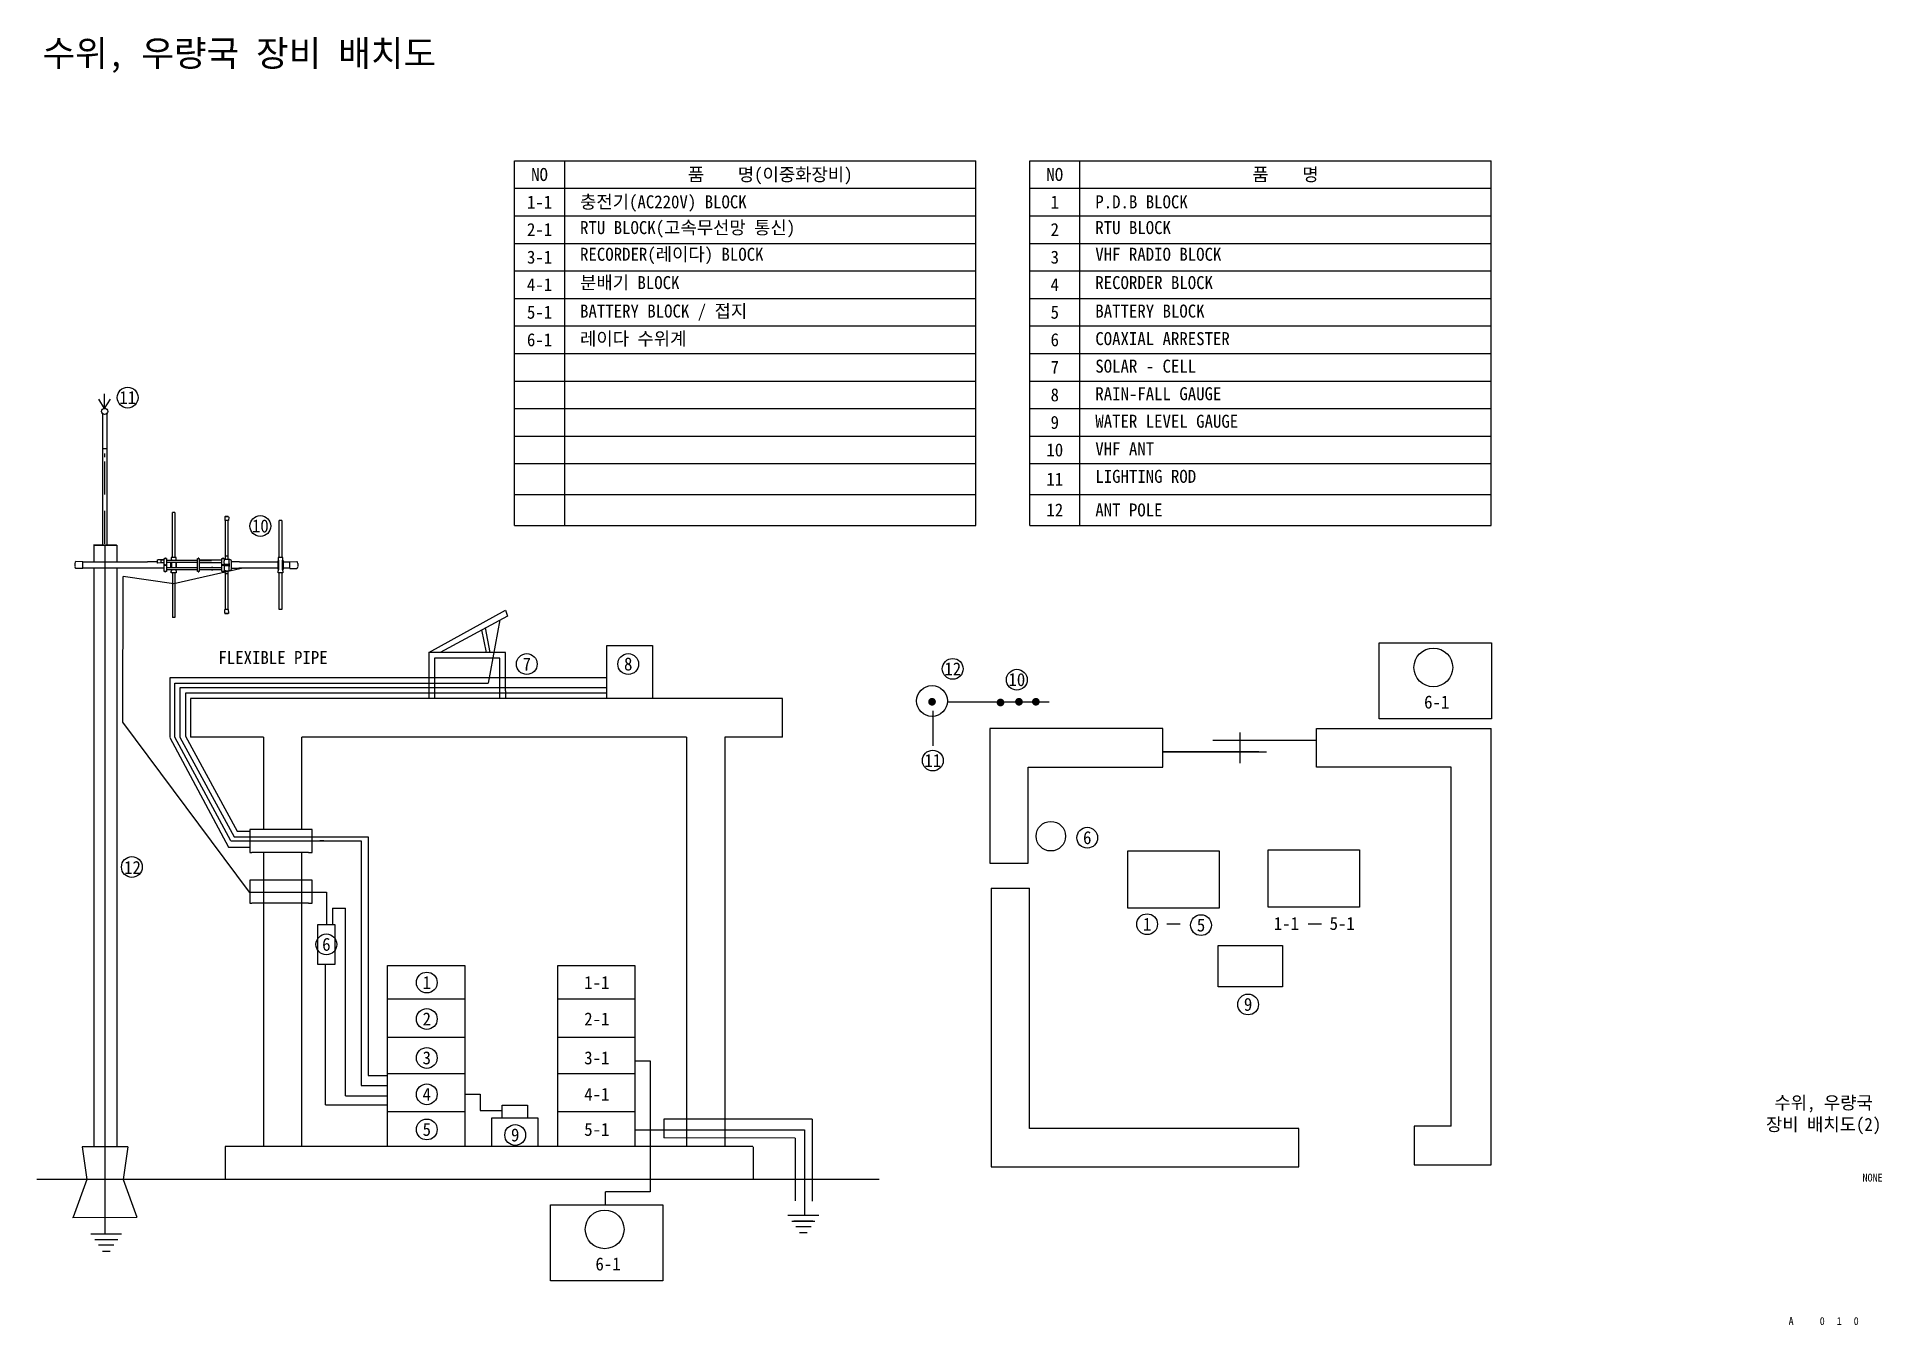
# Model space of a CAD drawing. Header units: millimetres. Extents: x 46 to 401, y 14 to 261.
import ezdxf
from ezdxf.enums import TextEntityAlignment as Align

# ---------------------------------------------------------------- set-up
doc = ezdxf.new("R2010")
doc.units = ezdxf.units.MM
doc.linetypes.add('HIDDEN', pattern=[9.525, 6.35, -3.175])
doc.layers.get('0').update_dxf_attribs({"linetype": 'CONTINUOUS'})
for name, color, linetype in [('cable', 1, 'CONTINUOUS'), ('LINE', 7, 'CONTINUOUS'), ('txt', 7, 'CONTINUOUS')]:
    doc.layers.add(name, color=color, linetype=linetype)
doc.styles.add('style', font='')
doc.styles.add('style1', font='')
doc.styles.get('style').set_extended_font_data('GulimChe')
doc.styles.get('style1').set_extended_font_data('GulimChe')

msp = doc.modelspace()

# ---------------------------------------------------------------- linework, layer by layer
at = {"color": 1}
for p, q in [((161.45, 51.07), (193.93, 51.07)), ((193.93, 51.07), (193.93, 34.62)), ((164.26, 39.14), (155.69, 39.14)), ((155.69, 36.61), (155.69, 39.14))]:
    msp.add_line(p, q, dxfattribs=at)
at = {"color": 0}
for p, q in [((166.88, 53.1), (166.88, 49.5)), ((195.39, 53.11), (195.39, 37.31)), ((192.12, 49.47), (192.12, 37.39)), ((195.54, 33.51), (191.85, 33.51))]:
    msp.add_line(p, q, dxfattribs=at)
for points in [[(304.38, 144.66), (325.96, 144.66), (325.96, 130.04), (304.38, 130.04)], [(145.09, 36.61), (166.66, 36.61), (166.66, 22), (145.09, 22)]]:
    msp.add_lwpolyline(points, close=True, dxfattribs=at)
for centre in [(314.8, 139.95), (155.5, 31.91)]:
    msp.add_circle(centre, 3.72, dxfattribs=at)
at = {"layer": 'cable'}
for p, q in [((59.44, 163.44), (59.44, 31.08)), ((62.84, 157.45), (62.8, 129.45)), ((72.67, 156.05), (62.91, 157.46)), ((85.97, 159.01), (72.67, 156.05)), ((135.35, 149.1), (133.13, 136.9)), ((72.89, 136.9), (133.13, 136.9)), ((72.89, 126.56), (72.89, 136.9)), ((155.92, 136.02), (73.85, 136.02)), ((73.85, 136.02), (73.85, 126.56)), ((62.8, 129.45), (87.16, 96.74)), ((83.61, 106.6), (72.89, 126.56)), ((73.85, 126.56), (84.27, 107.41)), ((83.61, 106.6), (83.98, 106.6)), ((83.98, 106.6), (100.76, 106.6)), ((84.27, 107.41), (110.05, 107.41)), ((99.28, 106.6), (108.72, 106.6)), ((101.5, 106.6), (100.76, 106.6)), ((108.72, 106.6), (108.72, 59.59)), ((110.05, 107.41), (110.05, 61.5)), ((87.16, 96.74), (99.28, 96.74)), ((99.28, 96.74), (102.01, 96.74)), ((102.01, 96.74), (102.01, 90.53)), ((103.16, 93.64), (105.66, 93.64)), ((103.16, 93.64), (103.16, 90.53)), ((105.66, 57.56), (105.66, 93.64)), ((101.83, 55.87), (101.83, 82.84)), ((161.27, 64.34), (164.26, 64.34)), ((164.26, 64.34), (164.26, 39.14)), ((110.05, 61.5), (113.78, 61.5)), ((105.66, 57.56), (113.78, 57.56)), ((108.72, 59.59), (113.78, 59.59)), ((128.59, 57.88), (131.57, 57.88)), ((131.57, 57.88), (131.57, 54.77)), ((101.83, 55.87), (113.78, 55.87)), ((131.57, 54.77), (135.8, 54.77)), ((131.57, 54.77), (131.57, 54.77)), ((164.26, 54.77), (164.26, 54.77))]:
    msp.add_line(p, q, dxfattribs=at)
at = {"layer": 'LINE'}
for p, q in [((138.16, 167.26), (138.16, 237.38)), ((138.16, 237.38), (226.84, 237.38)), ((147.81, 167.26), (147.81, 237.38)), ((226.84, 167.26), (226.84, 237.38)), ((237.21, 167.26), (237.21, 237.38)), ((237.21, 237.38), (325.89, 237.38)), ((246.86, 167.26), (246.86, 237.38)), ((325.89, 167.26), (325.89, 237.38)), ((138.16, 232.08), (226.84, 232.08)), ((237.21, 232.08), (325.89, 232.08)), ((138.16, 226.79), (226.84, 226.79)), ((237.21, 226.79), (325.89, 226.79)), ((138.16, 221.49), (226.84, 221.49)), ((237.21, 221.49), (325.89, 221.49)), ((138.16, 216.2), (226.84, 216.2)), ((237.21, 216.2), (325.89, 216.2)), ((138.16, 210.9), (226.84, 210.9)), ((237.21, 210.9), (325.89, 210.9)), ((138.16, 205.6), (226.84, 205.6)), ((237.21, 205.6), (325.89, 205.6)), ((138.16, 200.31), (226.84, 200.31)), ((237.21, 200.31), (325.89, 200.31)), ((138.16, 195.01), (226.84, 195.01)), ((237.21, 195.01), (325.89, 195.01)), ((138.16, 189.72), (226.84, 189.72)), ((237.21, 189.72), (325.89, 189.72)), ((138.16, 184.42), (226.84, 184.42)), ((237.21, 184.42), (325.89, 184.42)), ((138.16, 179.13), (226.84, 179.13)), ((237.21, 179.13), (325.89, 179.13)), ((138.16, 173.2), (226.84, 173.2)), ((237.21, 173.2), (325.89, 173.2)), ((138.16, 167.26), (226.84, 167.26)), ((237.21, 167.26), (325.89, 167.26)), ((155.92, 144.2), (164.68, 144.2)), ((155.92, 133.95), (155.92, 144.2)), ((164.68, 144.2), (164.68, 133.95)), ((113.78, 47.82), (113.78, 82.67)), ((113.78, 82.67), (128.59, 82.67)), ((128.59, 82.67), (128.59, 47.82)), ((146.47, 47.82), (146.47, 82.67)), ((146.47, 82.67), (161.27, 82.67)), ((161.27, 82.67), (161.27, 47.82)), ((113.84, 76.21), (128.59, 76.21)), ((146.52, 76.21), (161.27, 76.21)), ((113.84, 68.89), (128.59, 68.89)), ((146.52, 68.89), (161.27, 68.89)), ((113.84, 61.89), (128.59, 61.89)), ((146.52, 61.89), (161.27, 61.89)), ((113.84, 54.57), (128.59, 54.57)), ((135.8, 54.58), (135.8, 54.58)), ((135.8, 54.58), (135.8, 54.58)), ((135.8, 54.58), (135.8, 54.58)), ((135.8, 54.58), (135.8, 54.58)), ((135.8, 54.58), (135.8, 54.58)), ((146.52, 54.57), (161.27, 54.57)), ((195.39, 53.11), (166.88, 53.1)), ((55.06, 47.8), (55.93, 41.48)), ((55.07, 47.82), (63.82, 47.82)), ((63.82, 47.8), (62.94, 41.48)), ((192.12, 49.47), (166.88, 49.5)), ((55.93, 41.48), (53.31, 34.23)), ((62.94, 41.48), (65.57, 34.23)), ((53.18, 34.22), (65.57, 34.23))]:
    msp.add_line(p, q, dxfattribs=at)
at = {"layer": 'LINE', "linetype": 'Continuous'}
for p, q in [((59.36, 189.76), (59.36, 192.57)), ((59.36, 189.76), (58.25, 191.53)), ((58.99, 188.72), (58.99, 163.52)), ((59.36, 189.76), (60.47, 191.53)), ((59.81, 188.72), (59.81, 163.52)), ((58.99, 182.07), (59.81, 182.07)), ((59.36, 181.11), (59.36, 180.37)), ((72.89, 169.75), (72.42, 169.75)), ((72.42, 161.12), (72.42, 169.75)), ((72.89, 169.75), (72.89, 161.12)), ((82.46, 168.87), (82.51, 168.19)), ((83.17, 168.19), (82.51, 168.19)), ((82.53, 168.97), (83.15, 168.97)), ((83.15, 168.97), (82.53, 168.97)), ((82.53, 168.19), (82.53, 161.12)), ((83.15, 161.12), (83.15, 168.19)), ((83.22, 168.87), (83.17, 168.19)), ((93.42, 168.19), (92.95, 168.19)), ((92.95, 161.12), (92.95, 168.19)), ((93.42, 168.19), (93.42, 161.12)), ((57.22, 163.52), (61.65, 163.52)), ((57.29, 163.44), (61.73, 163.44)), ((57.29, 163.44), (57.29, 160.26)), ((61.73, 163.44), (61.73, 160.26)), ((53.64, 159.95), (53.64, 159.33)), ((55.2, 160.28), (53.84, 160.33)), ((55.2, 160.26), (55.2, 160.28)), ((55.2, 160.26), (55.2, 160.28)), ((55.2, 160.26), (67.6, 160.26)), ((55.2, 159.02), (55.2, 160.26)), ((69.47, 160.26), (67.6, 160.26)), ((69.47, 160.5), (69.47, 160.25)), ((69.47, 160.18), (69.47, 160.26)), ((70.17, 160.63), (69.57, 160.65)), ((70.17, 160.05), (69.57, 160.03)), ((70.17, 160.61), (70.17, 160.63)), ((70.17, 160.61), (70.17, 160.14)), ((70.17, 160.61), (70.79, 160.61)), ((70.79, 160.61), (70.17, 160.61)), ((70.17, 160.14), (70.17, 160.07)), ((70.79, 160.07), (70.17, 160.07)), ((70.17, 160.07), (70.17, 160.05)), ((70.79, 160.11), (70.79, 160.88)), ((70.79, 160.88), (71.1, 160.88)), ((70.79, 159.17), (70.79, 160.11)), ((71.25, 160.88), (71.1, 160.88)), ((71.25, 160.88), (71.25, 158.39)), ((71.25, 160.57), (77.24, 160.57)), ((77.24, 160.11), (71.25, 160.11)), ((72.11, 159.17), (72.11, 160.11)), ((73.12, 161.12), (72.19, 161.12)), ((72.19, 161.12), (72.19, 160.73)), ((72.19, 160.73), (72.27, 160.73)), ((72.27, 160.57), (72.27, 160.73)), ((72.27, 159.17), (72.27, 160.11)), ((73.04, 160.73), (73.12, 160.73)), ((73.04, 160.73), (73.04, 160.57)), ((73.04, 160.11), (73.04, 159.17)), ((73.12, 160.73), (73.12, 161.12)), ((73.2, 159.17), (73.2, 160.11)), ((77.24, 160.88), (77.55, 160.88)), ((77.24, 158.39), (77.24, 160.88)), ((77.55, 160.88), (77.55, 158.71)), ((81.91, 160.57), (77.55, 160.57)), ((77.55, 160.57), (79.89, 160.57)), ((77.55, 160.11), (81.91, 160.11)), ((79.89, 160.11), (77.55, 160.11)), ((80.2, 160.57), (79.89, 160.57)), ((79.89, 160.11), (80.2, 160.11)), ((81.91, 160.88), (82.37, 160.88)), ((81.91, 158.39), (81.91, 160.88)), ((82.37, 160.88), (82.37, 160.73)), ((82.37, 160.73), (82.37, 160.42)), ((82.69, 160.73), (82.37, 160.73)), ((82.37, 159.95), (82.37, 160.42)), ((82.37, 159.95), (82.37, 159.33)), ((82.37, 159.79), (83.31, 159.79)), ((83.15, 161.35), (82.53, 161.35)), ((82.53, 161.19), (82.53, 160.73)), ((83.31, 160.73), (82.69, 160.73)), ((83.15, 160.73), (83.15, 161.19)), ((83.31, 159.95), (83.31, 160.73)), ((83.31, 159.95), (83.31, 159.33)), ((83.77, 158.86), (83.77, 160.42)), ((85.17, 160.26), (83.77, 160.26)), ((85.33, 160.26), (85.17, 160.26)), ((85.33, 160.26), (86.88, 160.26)), ((86.88, 160.26), (92.64, 160.26)), ((92.79, 160.42), (92.64, 160.42)), ((92.64, 160.42), (92.64, 158.86)), ((93.65, 161.12), (92.72, 161.12)), ((92.72, 161.12), (92.72, 160.73)), ((92.72, 160.73), (92.79, 160.73)), ((92.79, 160.57), (92.79, 160.73)), ((92.79, 160.57), (92.79, 160.26)), ((92.79, 160.26), (92.79, 159.02)), ((93.57, 160.73), (93.65, 160.73)), ((93.57, 160.73), (93.57, 160.57)), ((93.57, 160.26), (93.57, 160.57)), ((93.73, 160.42), (93.57, 160.42)), ((93.57, 159.02), (93.57, 160.26)), ((93.65, 160.73), (93.65, 161.12)), ((93.73, 158.86), (93.73, 160.42)), ((93.73, 160.26), (94.97, 160.26)), ((94.97, 160.28), (96.33, 160.33)), ((94.97, 160.26), (94.97, 160.28)), ((94.97, 160.26), (94.97, 160.28)), ((94.97, 159.02), (94.97, 160.26)), ((96.53, 159.95), (96.53, 159.33)), ((55.2, 159), (53.84, 158.95)), ((56.29, 159.02), (55.2, 159.02)), ((55.2, 159.02), (55.2, 159)), ((69.62, 159.02), (56.29, 159.02)), ((57.29, 159.02), (57.29, 159.01)), ((57.29, 159.02), (57.29, 47.82)), ((61.73, 159.02), (61.73, 159.01)), ((61.73, 159.02), (61.73, 47.82)), ((70.01, 159.02), (69.54, 159.02)), ((70.79, 159.02), (70.01, 159.02)), ((70.79, 158.39), (70.79, 159.17)), ((71.1, 158.39), (70.79, 158.39)), ((71.25, 158.39), (71.1, 158.39)), ((71.25, 159.17), (77.24, 159.17)), ((77.24, 158.71), (71.25, 158.71)), ((72.19, 158.55), (72.27, 158.55)), ((72.19, 158.16), (72.19, 158.55)), ((73.12, 158.16), (72.19, 158.16)), ((72.27, 158.55), (72.27, 158.71)), ((72.42, 158.16), (72.42, 149.53)), ((72.89, 158.16), (72.89, 149.53)), ((73.04, 158.71), (73.04, 158.55)), ((73.04, 158.55), (73.12, 158.55)), ((73.12, 158.55), (73.12, 158.16)), ((77.55, 158.39), (77.24, 158.39)), ((77.55, 159.17), (81.75, 159.17)), ((77.55, 159.17), (79.89, 159.17)), ((77.55, 158.71), (77.55, 158.39)), ((81.91, 158.71), (77.55, 158.71)), ((79.89, 158.71), (77.55, 158.71)), ((80.2, 159.17), (79.89, 159.17)), ((79.89, 158.71), (80.2, 158.71)), ((81.91, 159.17), (81.75, 159.17)), ((82.37, 158.39), (81.91, 158.39)), ((83.31, 159.48), (82.37, 159.48)), ((82.37, 159.33), (82.37, 158.71)), ((82.37, 159.02), (82.37, 158.86)), ((82.37, 158.71), (82.37, 158.55)), ((82.37, 158.55), (82.37, 158.39)), ((82.69, 158.55), (82.37, 158.55)), ((82.53, 158.55), (82.69, 158.55)), ((82.53, 158.08), (82.53, 158.55)), ((82.53, 158.16), (82.53, 151.08)), ((83.15, 157.93), (82.53, 157.93)), ((82.69, 158.55), (83.15, 158.55)), ((83.15, 158.55), (83.31, 158.55)), ((83.15, 158.08), (83.15, 158.55)), ((83.15, 151.08), (83.15, 158.16)), ((83.31, 158.55), (83.31, 159.33)), ((83.77, 159.02), (85.17, 159.02)), ((85.33, 159.02), (85.17, 159.02)), ((86.88, 159.02), (85.33, 159.02)), ((92.64, 159.02), (86.88, 159.02)), ((92.64, 158.86), (92.79, 158.86)), ((92.72, 158.55), (92.79, 158.55)), ((92.72, 158.16), (92.72, 158.55)), ((93.65, 158.16), (92.72, 158.16)), ((92.79, 159.02), (92.79, 158.71)), ((92.79, 158.55), (92.79, 158.71)), ((92.95, 151.08), (92.95, 158.16)), ((93.42, 158.16), (93.42, 151.08)), ((93.57, 158.71), (93.57, 159.02)), ((93.57, 158.86), (93.73, 158.86)), ((93.57, 158.71), (93.57, 158.55)), ((93.57, 158.55), (93.65, 158.55)), ((93.65, 158.55), (93.65, 158.16)), ((94.97, 159.02), (93.73, 159.02)), ((94.97, 159.02), (94.97, 159)), ((94.97, 159), (96.33, 158.95)), ((72.89, 149.53), (72.42, 149.53)), ((82.46, 150.41), (82.51, 151.08)), ((83.17, 151.08), (82.51, 151.08)), ((82.53, 150.31), (83.15, 150.31)), ((83.15, 150.31), (82.53, 150.31)), ((83.22, 150.41), (83.17, 151.08)), ((93.42, 151.08), (92.95, 151.08)), ((121.68, 142.82), (136.46, 150.95)), ((136.83, 149.84), (123.89, 142.82)), ((136.46, 150.95), (136.83, 149.84)), ((132.77, 142.82), (131.9, 147.16)), ((133.5, 142.82), (132.62, 147.55)), ((121.68, 142.82), (121.68, 133.95)), ((136.46, 142.82), (121.68, 142.82)), ((136.46, 135.43), (136.46, 142.82)), ((122.79, 141.71), (122.79, 133.95)), ((135.35, 141.71), (122.79, 141.71)), ((135.35, 133.95), (135.35, 141.71)), ((72.89, 137.94), (71.93, 137.94)), ((71.93, 137.94), (71.93, 126.56)), ((155.92, 137.94), (72.89, 137.94)), ((155.92, 134.98), (74.89, 134.98)), ((74.89, 134.98), (74.89, 126.76)), ((120.2, 136.9), (121.01, 136.9)), ((136.46, 135.43), (136.46, 133.95)), ((218.58, 131.58), (218.58, 124.85)), ((221.39, 133.35), (240.98, 133.35)), ((71.93, 126.48), (83.16, 105.41)), ((74.89, 126.76), (84.86, 108.44)), ((84.86, 108.44), (87.23, 108.44)), ((99.28, 108.81), (87.3, 108.81)), ((87.3, 108.81), (87.3, 108.44)), ((87.3, 108.44), (87.3, 104.38)), ((99.28, 108.44), (99.28, 108.81)), ((99.28, 104.38), (99.28, 108.44)), ((83.16, 105.41), (87.23, 105.41)), ((87.3, 104.38), (87.67, 104.38)), ((98.54, 104.38), (87.67, 104.38)), ((98.54, 104.38), (99.28, 104.38)), ((99.28, 99.03), (87.3, 99.03)), ((87.3, 99.03), (87.3, 98.66)), ((87.3, 98.66), (87.3, 94.6)), ((99.28, 98.66), (99.28, 99.03)), ((99.28, 94.6), (99.28, 98.66)), ((87.3, 94.6), (87.67, 94.6)), ((98.54, 94.6), (87.67, 94.6)), ((98.54, 94.6), (99.28, 94.6)), ((133.8, 53.36), (142.67, 53.36)), ((133.8, 47.82), (133.8, 53.36)), ((135.8, 53.36), (135.8, 55.8)), ((135.8, 55.8), (140.67, 55.8)), ((140.67, 55.8), (140.67, 53.36)), ((142.67, 53.36), (142.67, 47.82)), ((133.8, 47.82), (133.8, 50.04)), ((190.74, 34.62), (196.65, 34.62)), ((191.48, 33.51), (191.85, 33.51)), ((191.85, 33.51), (195.54, 33.51)), ((195.17, 32.4), (192.22, 32.4)), ((194.43, 32.4), (192.96, 32.4)), ((195.54, 33.51), (195.91, 33.51)), ((56.73, 31.08), (62.64, 31.08)), ((57.47, 29.97), (57.84, 29.97)), ((57.84, 29.97), (61.53, 29.97)), ((61.16, 28.86), (58.21, 28.86)), ((60.42, 28.86), (58.95, 28.86)), ((61.53, 29.97), (61.9, 29.97)), ((192.96, 31.3), (194.43, 31.3)), ((58.95, 27.75), (60.42, 27.75))]:
    msp.add_line(p, q, dxfattribs=at)
at = {"layer": 'LINE', "linetype": 'HIDDEN'}
msp.add_line((59.36, 179.56), (59.36, 163.52), dxfattribs=at)
at = {"layer": 'LINE', "color": 8}
for p, q in [((185.99, 133.95), (75.85, 133.95)), ((75.85, 133.95), (75.85, 126.56)), ((185.99, 133.95), (155.92, 133.95)), ((189.68, 133.95), (178.6, 133.95)), ((189.68, 126.56), (189.68, 133.95)), ((89.89, 126.56), (75.85, 126.56)), ((89.89, 126.56), (89.89, 108.81)), ((97.28, 108.81), (97.28, 126.56)), ((171.2, 126.56), (97.28, 126.56)), ((171.2, 126.56), (171.2, 47.82)), ((189.68, 126.56), (178.6, 126.56)), ((178.6, 126.56), (178.6, 47.82)), ((89.89, 104.38), (89.89, 47.82)), ((97.28, 47.82), (97.28, 104.38)), ((183.97, 47.82), (82.56, 47.82)), ((82.56, 47.82), (82.56, 41.48)), ((184.02, 47.81), (184.02, 41.48)), ((94.77, 41.48), (46.35, 41.48)), ((208.24, 41.48), (94.77, 41.48))]:
    msp.add_line(p, q, dxfattribs=at)
at = {"layer": 'LINE', "color": 8, "linetype": 'Continuous'}
for p, q in [((262.78, 128.18), (229.52, 128.18)), ((229.52, 128.18), (229.52, 102.31)), ((262.78, 120.79), (262.78, 128.18)), ((292.35, 120.79), (292.35, 128.18)), ((292.35, 128.18), (325.89, 128.18)), ((325.89, 44.34), (325.89, 128.18)), ((272.39, 125.96), (273.87, 125.96)), ((273.87, 125.96), (292.35, 125.96)), ((277.57, 127.44), (277.57, 121.53)), ((236.91, 120.79), (262.78, 120.79)), ((236.91, 102.31), (236.91, 120.79)), ((281.26, 123.74), (262.78, 123.74)), ((262.78, 123.74), (282.74, 123.74)), ((318.22, 120.79), (292.35, 120.79)), ((318.24, 51.73), (318.24, 120.79)), ((229.52, 102.31), (236.91, 102.31)), ((229.79, 97.52), (237.18, 97.52)), ((229.79, 97.52), (229.79, 43.92)), ((237.18, 51.32), (237.18, 97.52)), ((288.93, 51.32), (237.18, 51.32)), ((288.93, 43.92), (288.93, 51.32)), ((311.1, 51.73), (311.1, 44.34)), ((318.24, 51.73), (311.1, 51.73)), ((229.79, 43.92), (288.93, 43.92)), ((311.1, 44.34), (325.89, 44.34))]:
    msp.add_line(p, q, dxfattribs=at)
at = {"layer": 'LINE', "linetype": 'Continuous', "const_width": 0.739}
for points in [[(218.06, 133.35, 1), (218.8, 133.35, 1)], [(231.22, 133.21, 1), (231.96, 133.21, 1)], [(234.77, 133.35, 1), (235.51, 133.35, 1)], [(238.02, 133.35, 1), (238.76, 133.35, 1)]]:
    msp.add_lwpolyline(points, format="xyb", close=True, dxfattribs=at)
at = {"layer": 'LINE'}
for points in [[(256.06, 104.67), (273.6, 104.67), (273.6, 93.67), (256.06, 93.67)], [(283.08, 104.88), (300.63, 104.88), (300.63, 93.89), (283.08, 93.89)], [(100.35, 90.53), (103.63, 90.53), (103.63, 82.84), (100.35, 82.84)], [(273.42, 86.5), (285.82, 86.5), (285.82, 78.53), (273.42, 78.53)]]:
    msp.add_lwpolyline(points, close=True, dxfattribs=at)
at = {"layer": 'LINE', "linetype": 'Continuous'}
for centre, radius in [((59.36, 189.17), 0.596), ((71.02, 159.64), 0.117), ((82.14, 159.64), 0.117), ((218.43, 133.5), 2.96)]:
    msp.add_circle(centre, radius, dxfattribs=at)
at = {"layer": 'LINE'}
msp.add_circle((241.27, 107.5), 2.84, dxfattribs=at)
at = {"layer": 'LINE', "linetype": 'Continuous'}
for centre, radius, start, end in [((82.57, 168.87), 0.106, 109.9768, 178.6332), ((83.12, 168.87), 0.106, 1.3668, 70.0232), ((54.12, 159.95), 0.476, 126.2916, 179.45), ((69.61, 160.51), 0.149, 110.6724, 183.2538), ((69.61, 160.17), 0.149, 176.7462, 249.3276), ((71.02, 160.88), 0.0778, 0, 180), ((77.4, 160.88), 0.0778, 0, 180), ((82.14, 160.88), 0.0778, 0, 180), ((83.33, 160.26), 0.467, 19.3737, 93.2461), ((96.05, 159.95), 0.476, 0.55, 53.7084), ((54.12, 159.33), 0.476, 180.55, 233.7084), ((71.02, 158.39), 0.0778, 180, 0), ((77.4, 158.39), 0.0778, 180, 0), ((82.14, 158.39), 0.0778, 180, 0), ((83.33, 159.02), 0.467, 266.7539, 340.6263), ((96.05, 159.33), 0.476, 306.2916, 359.45), ((82.57, 150.41), 0.106, 181.3668, 250.0232), ((83.12, 150.41), 0.106, 289.9768, 358.6332)]:
    msp.add_arc(centre, radius, start, end, dxfattribs=at)
at = {"layer": 'txt', "color": 0}
for p, q in [((263.54, 90.66), (266.1, 90.66)), ((290.73, 90.66), (293.29, 90.66))]:
    msp.add_line(p, q, dxfattribs=at)
at = {"layer": 'txt'}
for centre in [(63.8, 191.83), (89.3, 167.14), (140.53, 140.6), (160.03, 140.6)]:
    msp.add_circle(centre, 2, dxfattribs=at)
at = {"layer": 'txt', "linetype": 'Continuous'}
for centre in [(222.41, 139.67), (234.73, 137.59), (218.58, 122.04), (248.27, 107.21), (259.78, 90.58), (270.14, 90.41), (279.19, 75.15)]:
    msp.add_circle(centre, 2, dxfattribs=at)
at = {"layer": 'txt', "color": 7, "linetype": 'Continuous'}
for centre in [(64.61, 101.58), (102, 86.7), (121.3, 79.36), (121.3, 72.36), (121.3, 64.87), (121.3, 57.88), (121.3, 51.12), (138.3, 50.05)]:
    msp.add_circle(centre, 2, dxfattribs=at)

# ---------------------------------------------------------------- texts
at = {"style": 'style1'}
for s, p in [('NONE', (399.24, 41.86)), ('A', (383.58, 14.28)), ('0', (389.56, 14.28)), ('1', (392.82, 14.28)), ('0', (396.09, 14.28))]:
    msp.add_text(s, height=1.5, dxfattribs=at).set_placement(p, align=Align.MIDDLE_CENTER)
at = {"insert": (389.82, 53.85), "char_height": 2.5, "width": 34.7927, "attachment_point": 5, "style": 'style'}
msp.add_mtext('수위, 우량국\\P장비 배치도(2)', dxfattribs=at)
at = {"layer": 'txt', "style": 'style1'}
msp.add_text('수위, 우량국 장비 배치도', height=5, dxfattribs=at).set_placement((47.42, 255.54))
for s, p in [('NO', (142.98, 234.73)), ('품    명(이중화장비)', (187.32, 234.73)), ('NO', (242.03, 234.73)), ('품    명', (286.37, 234.73)), ('1-1', (142.98, 229.43)), ('1', (242.03, 229.43)), ('2-1', (142.98, 224.14)), ('2', (242.03, 224.14)), ('3-1', (142.98, 218.84)), ('3', (242.03, 218.84)), ('4-1', (142.98, 213.55)), ('4', (242.03, 213.55)), ('5-1', (142.98, 208.25)), ('5', (242.03, 208.25)), ('6-1', (142.98, 202.96)), ('6', (242.03, 202.96)), ('7', (242.03, 197.66)), ('8', (242.03, 192.37)), ('9', (242.03, 187.07)), ('10', (242.03, 181.78)), ('11', (242.03, 176.16)), ('12', (242.03, 170.23))]:
    msp.add_text(s, height=2.5, dxfattribs=at).set_placement(p, align=Align.MIDDLE_CENTER)
for s, p in [('충전기(AC220V) BLOCK', (150.77, 229.47)), ('P.D.B BLOCK', (249.82, 229.47)), ('RTU BLOCK(고속무선망 통신)', (150.77, 224.52)), ('RTU BLOCK', (249.82, 224.52)), ('RECORDER(레이다) BLOCK', (150.77, 219.39)), ('VHF RADIO BLOCK', (249.82, 219.39)), ('분배기 BLOCK', (150.77, 213.94)), ('RECORDER BLOCK', (249.82, 213.94)), ('BATTERY BLOCK / 접지', (150.77, 208.47)), ('BATTERY BLOCK', (249.82, 208.47)), ('레이다 수위계', (150.77, 203.17)), ('COAXIAL ARRESTER', (249.82, 203.17)), ('SOLAR - CELL', (249.82, 197.88)), ('RAIN-FALL GAUGE', (249.82, 192.58)), ('WATER LEVEL GAUGE', (249.82, 187.29)), ('VHF ANT', (249.82, 181.99)), ('LIGHTING ROD', (249.82, 176.69)), ('ANT POLE', (249.82, 170.23))]:
    msp.add_text(s, height=2.5, dxfattribs=at).set_placement(p, align=Align.MIDDLE_LEFT)
for s, p in [('11', (63.8, 191.83)), ('10', (89.3, 167.14)), ('FLEXIBLE PIPE', (91.74, 141.86)), ('7', (140.53, 140.6)), ('8', (160.03, 140.6)), ('12', (222.41, 139.67)), ('10', (234.73, 137.59)), ('6-1', (315.45, 133.28)), ('11', (218.58, 122.04)), ('6', (248.27, 107.21)), ('12', (64.73, 101.49)), ('1', (259.78, 90.58)), ('5', (270.14, 90.41)), ('1-1', (286.55, 90.71)), ('5-1', (297.28, 90.71)), ('6', (102, 86.7)), ('1', (121.3, 79.36)), ('1-1', (153.99, 79.36)), ('9', (279.19, 75.15)), ('2', (121.3, 72.36)), ('2-1', (153.99, 72.36)), ('3', (121.3, 64.87)), ('3-1', (153.99, 64.87)), ('4', (121.3, 57.88)), ('4-1', (153.99, 57.88)), ('5', (121.3, 51.12)), ('9', (138.3, 50.05)), ('5-1', (153.99, 51.12)), ('6-1', (156.15, 25.24))]:
    msp.add_text(s, height=2.5, dxfattribs=at).set_placement(p, align=Align.MIDDLE)

doc.saveas('drawing.dxf')
